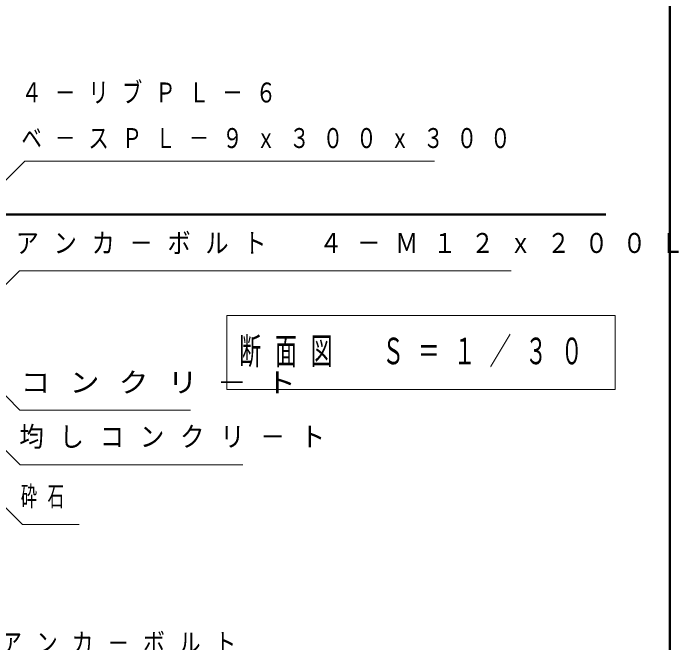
# Model space of a CAD drawing. Units: millimetres on the paper, with parts at other scales. Extents: x -385 to 2, y 0 to 267.
# Drawn here: x -72.4 to 1, y 89 to 158.3 of the extents above; entities that cross this region are included whole.
import ezdxf

# ---------------------------------------------------------------- set-up
doc = ezdxf.new("R2010")
doc.units = ezdxf.units.MM
doc.layers.add('LY_1', color=190, linetype='Continuous', lineweight=25)
doc.styles.add('ＭＳ ゴシック', font='')
doc.styles.get('ＭＳ ゴシック').set_extended_font_data('MS Gothic')

msp = doc.modelspace()

# ---------------------------------------------------------------- linework, layer by layer
at = {"layer": 'LY_1', "color": 7, "lineweight": 50}
for p, q in [((0, 0), (0, 267)), ((-88.33, 136.138), (-7.076, 136.138))]:
    msp.add_line(p, q, dxfattribs=at)
at = {"layer": 'LY_1', "color": 7, "lineweight": 13}
for p, q in [((-48.84, 124.998), (-48.84, 116.865)), ((-6.04, 124.998), (-48.84, 124.998)), ((-6.04, 116.865), (-6.04, 124.998)), ((-48.84, 116.865), (-6.04, 116.865))]:
    msp.add_line(p, q, dxfattribs=at)
for points in [[(-91.746, 121.438), (-71.09, 142.019), (-25.937, 142.019)], [(-86.334, 115.277), (-71.672, 129.94), (-17.49, 129.94)], [(-77.612, 120.675), (-71.616, 114.582), (-52.817, 114.582)], [(-75.413, 112.35), (-71.613, 108.55), (-47.064, 108.55)], [(-75.898, 106.551), (-71.335, 101.988), (-65.11, 101.988)]]:
    msp.add_lwpolyline(points, dxfattribs=at)

# ---------------------------------------------------------------- texts
at = {"layer": 'LY_1', "color": 7, "attachment_point": 4, "style": 'ＭＳ ゴシック'}
for s, insert, char_height in [('\\T1.64;\\W0.75;４－リブＰＬ－６', (-71.46, 149.519), 2.199), ('\\T1.64;\\W0.75;ベ－スＰＬ－９ｘ３００ｘ３００', (-71.46, 144.519), 2.199), ('\\T1.64;\\W0.85;アンカ－ボルト\u3000４－Ｍ１２ｘ２００Ｌ', (-72.085, 132.94), 2.199), ('\\T1.64;\\W0.6;断面図\u3000Ｓ＝１／３０', (-47.44, 120.932), 2.933), ('\\T1.64;\\W1.1;コンクリ－ト', (-71.567, 117.582), 2.199), ('\\T1.64;\\W0.9;均しコンクリ－ト', (-71.689, 111.55), 2.199), ('\\T1.64;\\W0.6;砕石', (-71.527, 104.988), 2.199), ('\\T1.64;\\W0.8;アンカ－ボルト', (-73.791, 88.88), 2.199)]:
    msp.add_mtext(s, dxfattribs=dict(at, insert=insert, char_height=char_height))

doc.saveas('drawing.dxf')
